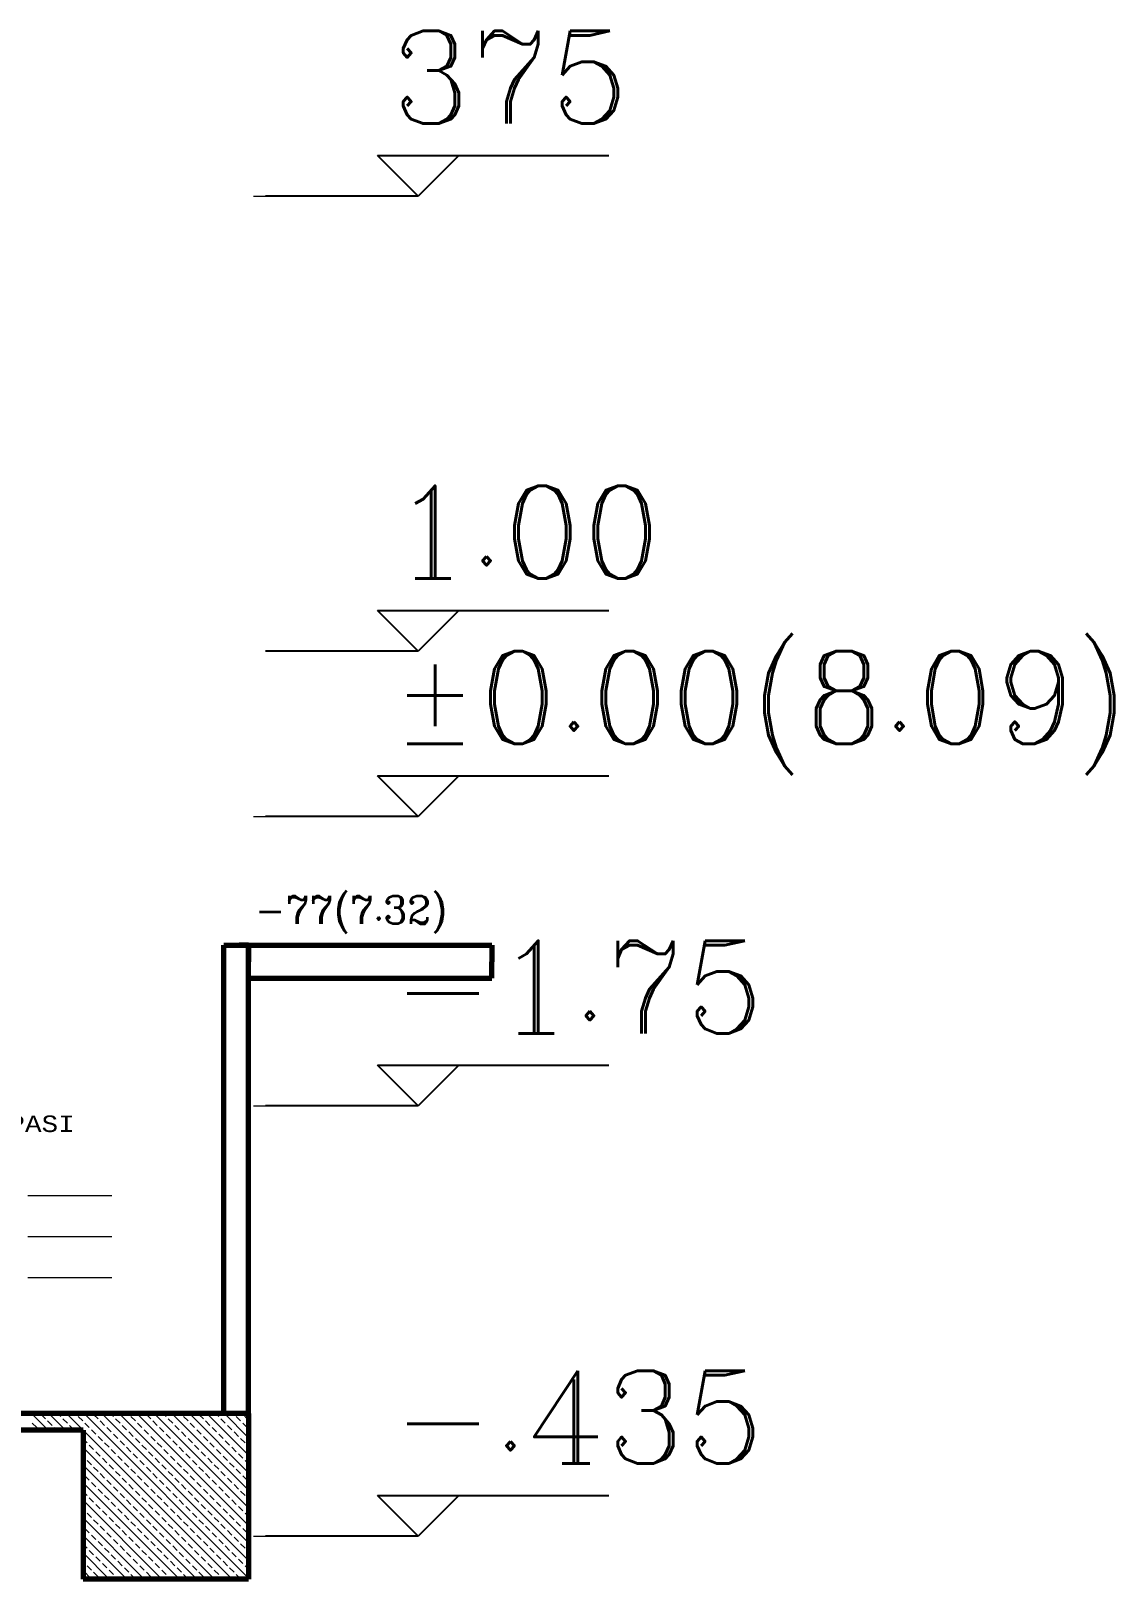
# Model space of a CAD drawing. Header units: millimetres. Extents: x 35860 to 71103, y -11298 to -8385.
# Drawn here: x 39546.5 to 39710.2, y -9702 to -9468 of the extents above; entities that cross this region are included whole.
import ezdxf

# ---------------------------------------------------------------- set-up
doc = ezdxf.new("R2010")
doc.units = ezdxf.units.MM
doc.header["$MEASUREMENT"] = 0
doc.linetypes.add('ÇİZGİ NOKTA3', pattern=[19.05, 12.7, -6.35])
doc.layers.get('0').update_dxf_attribs({"lineweight": 15})
for name, color, linetype, lineweight in [('02', 2, 'Continuous', 20), ('03_Yazı', 1, 'Continuous', 30), ('07', 3, 'Continuous', 70)]:
    doc.layers.add(name, color=color, linetype=linetype, lineweight=lineweight)
doc.layers.add('RAK', color=110, linetype='Continuous')
doc.styles.add('C', font='')
doc.styles.add('ROMANC', font='romanc', dxfattribs={"height": 0.11})
doc.styles.get('C').set_extended_font_data('Courier New Tur')

msp = doc.modelspace()

# ---------------------------------------------------------------- linework, layer by layer
for p, q in [((39580.18, -9492.98), (39598.93, -9492.98)), ((39580.18, -9586.73), (39598.93, -9586.73)), ((39580.18, -9630.48), (39598.93, -9630.48)), ((39549.11, -9679.48), (39546.61, -9676.98)), ((39548.72, -9677.76), (39548.06, -9677.1)), ((39551.76, -9679.48), (39549.26, -9676.98)), ((39551.04, -9677.43), (39550.59, -9676.98)), ((39576.92, -9701.98), (39551.92, -9676.98)), ((39553.36, -9677.1), (39553.24, -9676.98)), ((39579.41, -9701.82), (39554.57, -9676.98)), ((39556.68, -9677.76), (39556.01, -9677.1)), ((39579.41, -9699.17), (39557.22, -9676.98)), ((39559, -9677.43), (39558.54, -9676.98)), ((39579.41, -9696.52), (39559.87, -9676.98)), ((39561.32, -9677.1), (39561.2, -9676.98)), ((39579.41, -9693.86), (39562.52, -9676.98)), ((39564.63, -9677.76), (39563.97, -9677.1)), ((39579.41, -9691.21), (39565.17, -9676.98)), ((39566.95, -9677.43), (39566.5, -9676.98)), ((39579.41, -9688.56), (39567.83, -9676.98)), ((39569.27, -9677.1), (39569.15, -9676.98)), ((39579.41, -9685.91), (39570.48, -9676.98)), ((39572.59, -9677.76), (39571.92, -9677.1)), ((39579.41, -9683.26), (39573.13, -9676.98)), ((39574.91, -9677.43), (39574.45, -9676.98)), ((39579.41, -9680.61), (39575.78, -9676.98)), ((39577.23, -9677.1), (39577.11, -9676.98)), ((39579.41, -9677.95), (39578.43, -9676.98)), ((39547.4, -9679.09), (39546.73, -9678.42)), ((39547.79, -9679.48), (39547.73, -9679.42)), ((39549.72, -9678.75), (39549.05, -9678.09)), ((39550.44, -9679.48), (39550.05, -9679.09)), ((39552.04, -9678.42), (39551.37, -9677.76)), ((39553.03, -9679.42), (39552.37, -9678.75)), ((39554.36, -9678.09), (39553.69, -9677.43)), ((39555.35, -9679.09), (39554.69, -9678.42)), ((39556.35, -9680.08), (39555.68, -9679.42)), ((39557.67, -9678.75), (39557.01, -9678.09)), ((39558.67, -9679.75), (39558, -9679.09)), ((39559.99, -9678.42), (39559.33, -9677.76)), ((39560.99, -9679.42), (39560.32, -9678.75)), ((39562.31, -9678.09), (39561.65, -9677.43)), ((39563.31, -9679.09), (39562.64, -9678.42)), ((39564.3, -9680.08), (39563.64, -9679.42)), ((39565.63, -9678.75), (39564.96, -9678.09)), ((39566.62, -9679.75), (39565.96, -9679.09)), ((39567.95, -9678.42), (39567.28, -9677.76)), ((39568.94, -9679.42), (39568.28, -9678.75)), ((39570.27, -9678.09), (39569.6, -9677.43)), ((39571.26, -9679.09), (39570.6, -9678.42)), ((39572.26, -9680.08), (39571.59, -9679.42)), ((39573.58, -9678.75), (39572.92, -9678.09)), ((39574.58, -9679.75), (39573.91, -9679.09)), ((39575.9, -9678.42), (39575.24, -9677.76)), ((39576.9, -9679.42), (39576.23, -9678.75)), ((39578.22, -9678.09), (39577.56, -9677.43)), ((39579.22, -9679.09), (39578.55, -9678.42)), ((39555.02, -9681.41), (39554.41, -9680.8)), ((39556.01, -9682.4), (39555.35, -9681.74)), ((39557.34, -9681.07), (39556.68, -9680.41)), ((39558.33, -9682.07), (39557.67, -9681.41)), ((39559.66, -9680.74), (39559, -9680.08)), ((39560.65, -9681.74), (39559.99, -9681.07)), ((39561.98, -9680.41), (39561.32, -9679.75)), ((39562.97, -9681.41), (39562.31, -9680.74)), ((39563.97, -9682.4), (39563.31, -9681.74)), ((39565.29, -9681.07), (39564.63, -9680.41)), ((39566.29, -9682.07), (39565.63, -9681.41)), ((39567.61, -9680.74), (39566.95, -9680.08)), ((39568.61, -9681.74), (39567.95, -9681.07)), ((39569.93, -9680.41), (39569.27, -9679.75)), ((39570.93, -9681.41), (39570.27, -9680.74)), ((39571.92, -9682.4), (39571.26, -9681.74)), ((39573.25, -9681.07), (39572.59, -9680.41)), ((39574.24, -9682.07), (39573.58, -9681.41)), ((39575.57, -9680.74), (39574.91, -9680.08)), ((39576.56, -9681.74), (39575.9, -9681.07)), ((39577.89, -9680.41), (39577.23, -9679.75)), ((39578.88, -9681.41), (39578.22, -9680.74)), ((39579.41, -9681.93), (39579.22, -9681.74)), ((39574.26, -9701.98), (39554.41, -9682.12)), ((39554.69, -9683.73), (39554.41, -9683.45)), ((39555.68, -9684.72), (39555.02, -9684.06)), ((39557.01, -9683.39), (39556.35, -9682.73)), ((39558, -9684.39), (39557.34, -9683.73)), ((39559.33, -9683.06), (39558.67, -9682.4)), ((39560.32, -9684.06), (39559.66, -9683.39)), ((39561.65, -9682.73), (39560.99, -9682.07)), ((39562.64, -9683.73), (39561.98, -9683.06)), ((39563.64, -9684.72), (39562.97, -9684.06)), ((39564.96, -9683.39), (39564.3, -9682.73)), ((39565.96, -9684.39), (39565.29, -9683.73)), ((39567.28, -9683.06), (39566.62, -9682.4)), ((39568.28, -9684.06), (39567.61, -9683.39)), ((39569.6, -9682.73), (39568.94, -9682.07)), ((39570.6, -9683.73), (39569.93, -9683.06)), ((39571.59, -9684.72), (39570.93, -9684.06)), ((39572.92, -9683.39), (39572.26, -9682.73)), ((39573.91, -9684.39), (39573.25, -9683.73)), ((39575.24, -9683.06), (39574.58, -9682.4)), ((39576.23, -9684.06), (39575.57, -9683.39)), ((39577.56, -9682.73), (39576.9, -9682.07)), ((39578.55, -9683.73), (39577.89, -9683.06)), ((39579.41, -9684.58), (39578.88, -9684.06)), ((39571.61, -9701.98), (39554.41, -9684.77)), ((39555.35, -9687.04), (39554.69, -9686.38)), ((39556.68, -9685.72), (39556.01, -9685.05)), ((39557.67, -9686.71), (39557.01, -9686.05)), ((39559, -9685.38), (39558.33, -9684.72)), ((39559.99, -9686.38), (39559.33, -9685.72)), ((39561.32, -9685.05), (39560.65, -9684.39)), ((39562.31, -9686.05), (39561.65, -9685.38)), ((39563.31, -9687.04), (39562.64, -9686.38)), ((39564.63, -9685.72), (39563.97, -9685.05)), ((39565.63, -9686.71), (39564.96, -9686.05)), ((39566.95, -9685.38), (39566.29, -9684.72)), ((39567.95, -9686.38), (39567.28, -9685.72)), ((39569.27, -9685.05), (39568.61, -9684.39)), ((39570.27, -9686.05), (39569.6, -9685.38)), ((39571.26, -9687.04), (39570.6, -9686.38)), ((39572.59, -9685.72), (39571.92, -9685.05)), ((39573.58, -9686.71), (39572.92, -9686.05)), ((39574.91, -9685.38), (39574.24, -9684.72)), ((39575.9, -9686.38), (39575.24, -9685.72)), ((39577.23, -9685.05), (39576.56, -9684.39)), ((39578.22, -9686.05), (39577.56, -9685.38)), ((39579.22, -9687.04), (39578.55, -9686.38)), ((39568.96, -9701.98), (39554.41, -9687.42)), ((39555.02, -9689.36), (39554.41, -9688.75)), ((39556.35, -9688.04), (39555.68, -9687.37)), ((39557.34, -9689.03), (39556.68, -9688.37)), ((39558.67, -9687.7), (39558, -9687.04)), ((39559.66, -9688.7), (39559, -9688.04)), ((39560.99, -9687.37), (39560.32, -9686.71)), ((39561.98, -9688.37), (39561.32, -9687.7)), ((39562.97, -9689.36), (39562.31, -9688.7)), ((39564.3, -9688.04), (39563.64, -9687.37)), ((39565.29, -9689.03), (39564.63, -9688.37)), ((39566.62, -9687.7), (39565.96, -9687.04)), ((39567.61, -9688.7), (39566.95, -9688.04)), ((39568.94, -9687.37), (39568.28, -9686.71)), ((39569.93, -9688.37), (39569.27, -9687.7)), ((39570.93, -9689.36), (39570.27, -9688.7)), ((39572.26, -9688.04), (39571.59, -9687.37)), ((39573.25, -9689.03), (39572.59, -9688.37)), ((39574.58, -9687.7), (39573.91, -9687.04)), ((39575.57, -9688.7), (39574.91, -9688.04)), ((39576.9, -9687.37), (39576.23, -9686.71)), ((39577.89, -9688.37), (39577.23, -9687.7)), ((39578.88, -9689.36), (39578.22, -9688.7)), ((39566.31, -9701.98), (39554.41, -9690.08)), ((39556.01, -9690.36), (39555.35, -9689.69)), ((39557.01, -9691.35), (39556.35, -9690.69)), ((39558.33, -9690.02), (39557.67, -9689.36)), ((39559.33, -9691.02), (39558.67, -9690.36)), ((39560.65, -9689.69), (39559.99, -9689.03)), ((39561.65, -9690.69), (39560.99, -9690.02)), ((39562.64, -9691.68), (39561.98, -9691.02)), ((39563.97, -9690.36), (39563.31, -9689.69)), ((39564.96, -9691.35), (39564.3, -9690.69)), ((39566.29, -9690.02), (39565.63, -9689.36)), ((39567.28, -9691.02), (39566.62, -9690.36)), ((39568.61, -9689.69), (39567.95, -9689.03)), ((39569.6, -9690.69), (39568.94, -9690.02)), ((39570.6, -9691.68), (39569.93, -9691.02)), ((39571.92, -9690.36), (39571.26, -9689.69)), ((39572.92, -9691.35), (39572.26, -9690.69)), ((39574.24, -9690.02), (39573.58, -9689.36)), ((39575.24, -9691.02), (39574.58, -9690.36)), ((39576.56, -9689.69), (39575.9, -9689.03)), ((39577.56, -9690.69), (39576.9, -9690.02)), ((39578.55, -9691.68), (39577.89, -9691.02)), ((39579.41, -9689.89), (39579.22, -9689.69)), ((39554.69, -9691.68), (39554.41, -9691.4)), ((39563.66, -9701.98), (39554.41, -9692.73)), ((39555.68, -9692.68), (39555.02, -9692.01)), ((39556.68, -9693.67), (39556.01, -9693.01)), ((39558, -9692.34), (39557.34, -9691.68)), ((39559, -9693.34), (39558.33, -9692.68)), ((39560.32, -9692.01), (39559.66, -9691.35)), ((39561.32, -9693.01), (39560.65, -9692.34)), ((39562.31, -9694), (39561.65, -9693.34)), ((39563.64, -9692.68), (39562.97, -9692.01)), ((39564.63, -9693.67), (39563.97, -9693.01)), ((39565.96, -9692.34), (39565.29, -9691.68)), ((39566.95, -9693.34), (39566.29, -9692.68)), ((39568.28, -9692.01), (39567.61, -9691.35)), ((39569.27, -9693.01), (39568.61, -9692.34)), ((39570.27, -9694), (39569.6, -9693.34)), ((39571.59, -9692.68), (39570.93, -9692.01)), ((39572.59, -9693.67), (39571.92, -9693.01)), ((39573.91, -9692.34), (39573.25, -9691.68)), ((39574.91, -9693.34), (39574.24, -9692.68)), ((39576.23, -9692.01), (39575.57, -9691.35)), ((39577.23, -9693.01), (39576.56, -9692.34)), ((39578.22, -9694), (39577.56, -9693.34)), ((39579.41, -9692.54), (39578.88, -9692.01)), ((39561.01, -9701.98), (39554.41, -9695.38)), ((39555.35, -9695), (39554.69, -9694.33)), ((39556.35, -9695.99), (39555.68, -9695.33)), ((39557.67, -9694.66), (39557.01, -9694)), ((39558.67, -9695.66), (39558, -9695)), ((39559.99, -9694.33), (39559.33, -9693.67)), ((39560.99, -9695.33), (39560.32, -9694.66)), ((39561.98, -9696.32), (39561.32, -9695.66)), ((39563.31, -9695), (39562.64, -9694.33)), ((39564.3, -9695.99), (39563.64, -9695.33)), ((39565.63, -9694.66), (39564.96, -9694)), ((39566.62, -9695.66), (39565.96, -9695)), ((39567.95, -9694.33), (39567.28, -9693.67)), ((39568.94, -9695.33), (39568.28, -9694.66)), ((39569.93, -9696.32), (39569.27, -9695.66)), ((39571.26, -9695), (39570.6, -9694.33)), ((39572.26, -9695.99), (39571.59, -9695.33)), ((39573.58, -9694.66), (39572.92, -9694)), ((39574.58, -9695.66), (39573.91, -9695)), ((39575.9, -9694.33), (39575.24, -9693.67)), ((39576.9, -9695.33), (39576.23, -9694.66)), ((39577.89, -9696.32), (39577.23, -9695.66)), ((39579.22, -9695), (39578.55, -9694.33)), ((39580.18, -9695.48), (39598.93, -9695.48)), ((39555.02, -9697.32), (39554.41, -9696.71)), ((39558.35, -9701.98), (39554.41, -9698.03)), ((39556.01, -9698.31), (39555.35, -9697.65)), ((39557.34, -9696.98), (39556.68, -9696.32)), ((39558.33, -9697.98), (39557.67, -9697.32)), ((39559.66, -9696.65), (39559, -9695.99)), ((39560.65, -9697.65), (39559.99, -9696.98)), ((39561.65, -9698.64), (39560.99, -9697.98)), ((39562.97, -9697.32), (39562.31, -9696.65)), ((39563.97, -9698.31), (39563.31, -9697.65)), ((39565.29, -9696.98), (39564.63, -9696.32)), ((39566.29, -9697.98), (39565.63, -9697.32)), ((39567.61, -9696.65), (39566.95, -9695.99)), ((39568.61, -9697.65), (39567.95, -9696.98)), ((39569.6, -9698.64), (39568.94, -9697.98)), ((39570.93, -9697.32), (39570.27, -9696.65)), ((39571.92, -9698.31), (39571.26, -9697.65)), ((39573.25, -9696.98), (39572.59, -9696.32)), ((39574.24, -9697.98), (39573.58, -9697.32)), ((39575.57, -9696.65), (39574.91, -9695.99)), ((39576.56, -9697.65), (39575.9, -9696.98)), ((39577.56, -9698.64), (39576.9, -9697.98)), ((39578.88, -9697.32), (39578.22, -9696.65)), ((39579.41, -9697.84), (39579.22, -9697.65)), ((39554.69, -9699.64), (39554.41, -9699.36)), ((39555.68, -9700.63), (39555.02, -9699.97)), ((39557.01, -9699.3), (39556.35, -9698.64)), ((39558, -9700.3), (39557.34, -9699.64)), ((39559.33, -9698.97), (39558.67, -9698.31)), ((39560.32, -9699.97), (39559.66, -9699.3)), ((39561.32, -9700.96), (39560.65, -9700.3)), ((39562.64, -9699.64), (39561.98, -9698.97)), ((39563.64, -9700.63), (39562.97, -9699.97)), ((39564.96, -9699.3), (39564.3, -9698.64)), ((39565.96, -9700.3), (39565.29, -9699.64)), ((39567.28, -9698.97), (39566.62, -9698.31)), ((39568.28, -9699.97), (39567.61, -9699.3)), ((39569.27, -9700.96), (39568.61, -9700.3)), ((39570.6, -9699.64), (39569.93, -9698.97)), ((39571.59, -9700.63), (39570.93, -9699.97)), ((39572.92, -9699.3), (39572.26, -9698.64)), ((39573.91, -9700.3), (39573.25, -9699.64)), ((39575.24, -9698.97), (39574.58, -9698.31)), ((39576.23, -9699.97), (39575.57, -9699.3)), ((39577.23, -9700.96), (39576.56, -9700.3)), ((39578.55, -9699.64), (39577.89, -9698.97)), ((39579.41, -9700.49), (39578.88, -9699.97)), ((39555.7, -9701.98), (39554.41, -9700.68)), ((39556.68, -9701.63), (39556.01, -9700.96)), ((39557.03, -9701.98), (39557.01, -9701.96)), ((39559, -9701.29), (39558.33, -9700.63)), ((39559.68, -9701.98), (39559.33, -9701.63)), ((39562.31, -9701.96), (39561.65, -9701.29)), ((39564.63, -9701.63), (39563.97, -9700.96)), ((39564.98, -9701.98), (39564.96, -9701.96)), ((39566.95, -9701.29), (39566.29, -9700.63)), ((39567.63, -9701.98), (39567.28, -9701.63)), ((39570.27, -9701.96), (39569.6, -9701.29)), ((39572.59, -9701.63), (39571.92, -9700.96)), ((39572.94, -9701.98), (39572.92, -9701.96)), ((39574.91, -9701.29), (39574.24, -9700.63)), ((39575.59, -9701.98), (39575.24, -9701.63)), ((39578.22, -9701.96), (39577.56, -9701.29))]:
    msp.add_line(p, q)
at = {"layer": '02', "linetype": 'ÇİZGİ NOKTA3'}
for p, q in [((39558.74, -9644.07), (39516.43, -9644.07)), ((39558.74, -9650.27), (39516.43, -9650.27)), ((39558.74, -9656.47), (39516.43, -9656.47))]:
    msp.add_line(p, q, dxfattribs=at)
at = {"layer": '07'}
for p, q in [((39575.66, -9606.18), (39579.41, -9606.18)), ((39575.66, -9676.98), (39575.66, -9606.18)), ((39576.72, -9606.18), (39579.41, -9606.18)), ((39579.41, -9606.18), (39578.01, -9606.18)), ((39579.41, -9636.28), (39579.41, -9606.18)), ((39579.41, -9676.98), (39579.41, -9606.18)), ((39579.41, -9606.18), (39579.41, -9608.68)), ((39579.41, -9606.18), (39616.16, -9606.18)), ((39616.16, -9606.18), (39616.16, -9608.68)), ((39579.41, -9611.18), (39579.41, -9608.68)), ((39616.16, -9611.18), (39616.16, -9608.68)), ((39579.41, -9611.18), (39616.16, -9611.18)), ((39579.41, -9676.98), (39504.41, -9676.98)), ((39579.41, -9676.98), (39579.41, -9701.98)), ((39554.41, -9679.48), (39504.41, -9679.48)), ((39554.41, -9679.48), (39554.41, -9701.98)), ((39579.41, -9701.98), (39554.41, -9701.98))]:
    msp.add_line(p, q, dxfattribs=at)
at = {"layer": 'RAK'}
for p, q in [((39598.91, -9486.83), (39633.86, -9486.83)), ((39598.91, -9486.83), (39633.86, -9486.83)), ((39605.06, -9492.98), (39598.91, -9486.83)), ((39611.2, -9486.83), (39605.06, -9492.98)), ((39605.06, -9492.98), (39581.99, -9492.98)), ((39598.91, -9555.58), (39633.86, -9555.58)), ((39598.91, -9555.58), (39633.86, -9555.58)), ((39605.06, -9561.73), (39598.91, -9555.58)), ((39611.2, -9555.58), (39605.06, -9561.73)), ((39605.06, -9561.73), (39581.99, -9561.73)), ((39598.91, -9580.58), (39633.86, -9580.58)), ((39598.91, -9580.58), (39633.86, -9580.58)), ((39605.06, -9586.73), (39598.91, -9580.58)), ((39611.2, -9580.58), (39605.06, -9586.73)), ((39605.06, -9586.73), (39581.99, -9586.73)), ((39598.91, -9624.33), (39633.86, -9624.33)), ((39598.91, -9624.33), (39633.86, -9624.33)), ((39605.06, -9630.48), (39598.91, -9624.33)), ((39611.2, -9624.33), (39605.06, -9630.48)), ((39605.06, -9630.48), (39581.99, -9630.48)), ((39598.91, -9689.33), (39633.86, -9689.33)), ((39598.91, -9689.33), (39633.86, -9689.33)), ((39605.06, -9695.48), (39598.91, -9689.33)), ((39611.2, -9689.33), (39605.06, -9695.48)), ((39605.06, -9695.48), (39581.99, -9695.48))]:
    msp.add_line(p, q, dxfattribs=at)

# ---------------------------------------------------------------- texts
at = {"layer": '03_Yazı'}
for s, height, style, p in [('375', 14, 'ROMANC', (39600.99, -9482)), ('1.00', 14, 'ROMANC', (39600.99, -9550.75)), ('%%P0.00(8.09)', 14, 'ROMANC', (39600.99, -9575.75)), ('-77(7.32)', 4.2, 'ROMANC', (39580.35, -9602.94)), ('-1.75', 14, 'ROMANC', (39600.99, -9619.5)), ('OTOPARK RAMPASI', 2.5, 'C', (39515.57, -9634.42)), ('-.435', 14, 'ROMANC', (39600.99, -9684.5))]:
    msp.add_text(s, height=height, dxfattribs=dict(at, style=style)).set_placement(p)

doc.saveas('drawing.dxf')
